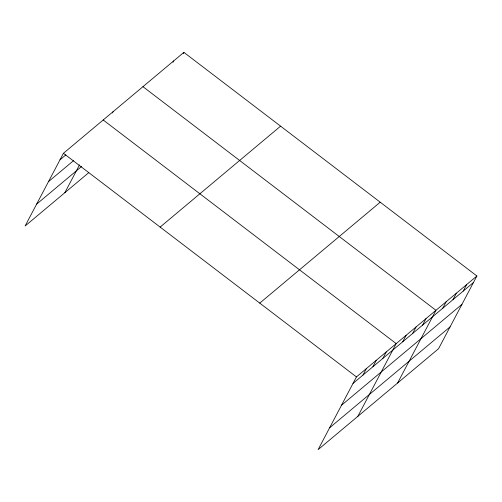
<?xml version="1.0" encoding="UTF-8"?>
<svg xmlns="http://www.w3.org/2000/svg" width="502" height="502" viewBox="0 0 502 502"><rect width="100%" height="100%" fill="white"/><g stroke="black" fill="none" stroke-linecap="round" stroke-linejoin="round"><path stroke-width="0.75" d="M476.9 275.993L356.445 376.914L318.105 449.635L438.56 348.714L476.9 275.993L183.895 52.365L63.44 153.286L25.1 226.007L88.816 172.619M64.852 192.699L79.511 164.888M112.442 112.956L113.132 111.657M172.97 62.242L173.661 60.943M183.211 53.664L183.895 52.365M362.952 375.094L366.378 368.587M372.892 366.767L376.318 360.26M382.825 358.441L386.258 351.94M357.851 416.334L396.197 343.613L103.192 119.978M402.704 341.793L406.131 335.286M412.638 333.466L416.07 326.959M422.577 325.139L426.01 318.632M397.603 383.026L435.943 310.311L142.945 86.677M442.751 308.234L446.184 301.733M452.992 299.656L456.425 293.149M463.233 291.078L466.659 284.571M60.014 159.787L65.856 154.892M48.493 181.636L73.625 160.577M36.621 204.151L81.631 166.444M160.132 227.08L280.587 126.165M259.754 303.114L380.209 202.199M353.013 383.421L473.468 282.5M341.492 405.271L461.947 304.35M329.626 427.786L450.081 326.865M63.44 153.286L356.445 376.914"/></g></svg>
